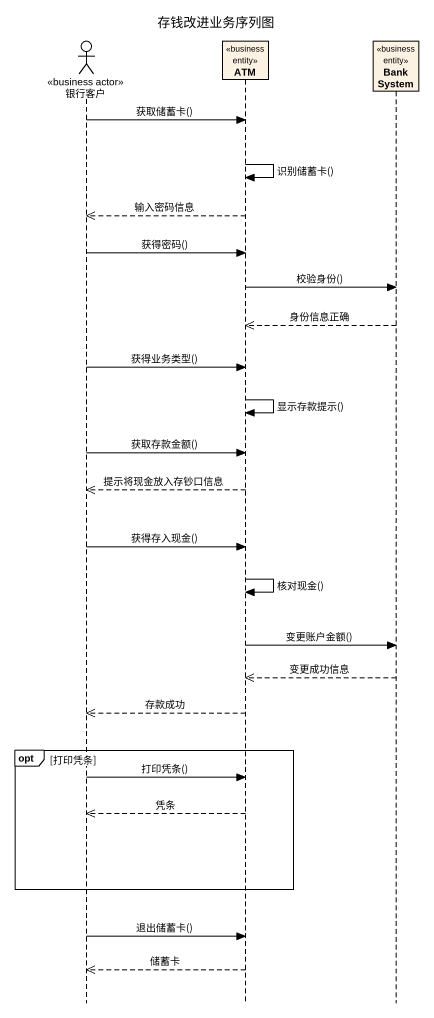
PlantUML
@startuml
title 存钱改进业务序列图
hide footbox
actor 银行客户 <<business actor>>
participant ATM <<business entity>>
participant BankSystem <<business entity>>

银行客户 -> ATM : 获取储蓄卡()
ATM -> ATM : 识别储蓄卡()
ATM -->> 银行客户 : 输入密码信息
银行客户 -> ATM : 获得密码()
ATM -> BankSystem : 校验身份()
BankSystem -->> ATM : 身份信息正确
银行客户 -> ATM : 获得业务类型()
ATM -> ATM : 显示存款提示()
银行客户 -> ATM : 获取存款金额()
ATM -->> 银行客户 : 提示将现金放入存钞口信息
银行客户 -> ATM : 获得存入现金()
ATM -> ATM : 核对现金()
ATM -> BankSystem : 变更账户金额()
BankSystem -->> ATM : 变更成功信息
ATM -->> 银行客户 : 存款成功
opt 打印凭条
  银行客户 -> ATM : 打印凭条()
  ATM -->> 银行客户 : 凭条
end
银行客户 -> ATM : 退出储蓄卡()
ATM -->> 银行客户 : 储蓄卡
@enduml
